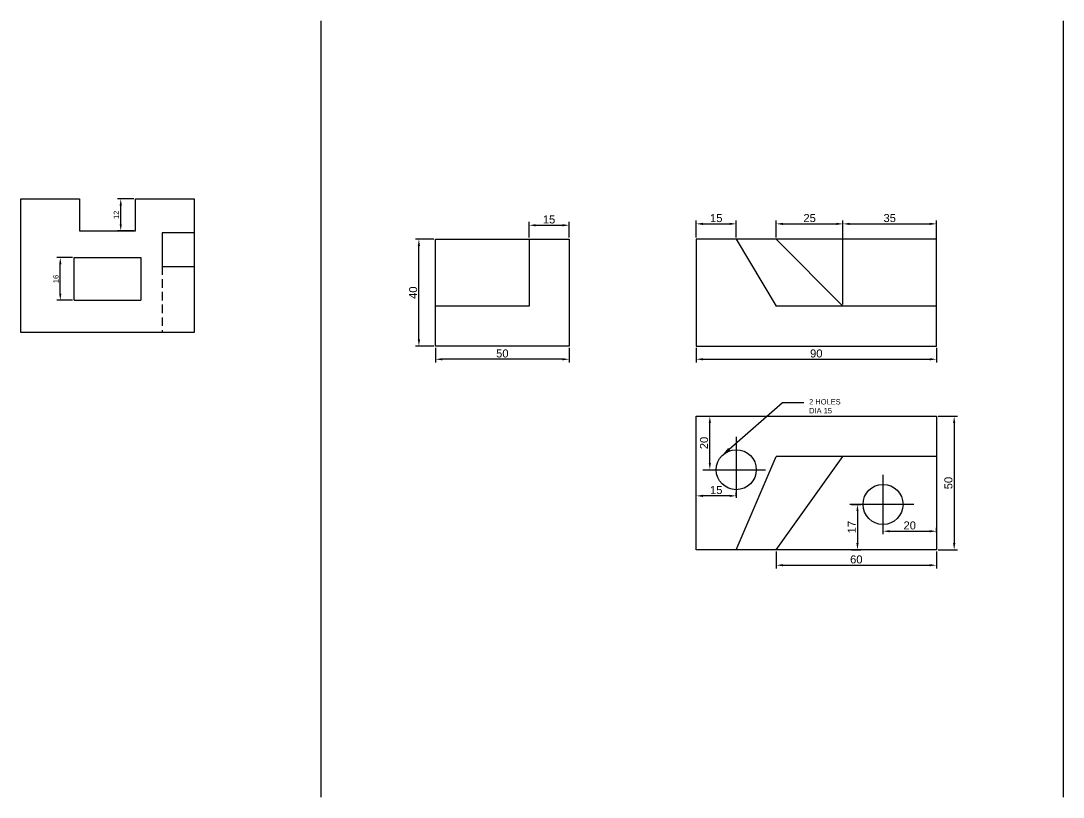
# Model space of a CAD drawing. Header units: millimetres. Extents: x 0 to 8460, y 0 to 1619.
# Drawn here: x 2945.2 to 3335.7, y 1328.3 to 1619.1 of the extents above; entities that cross this region are included whole.
import ezdxf
from ezdxf import colors
from ezdxf.entities.mleader import LeaderData, LeaderLine
from ezdxf.math import Vec2, Vec3

# ---------------------------------------------------------------- set-up
doc = ezdxf.new("R2010")
doc.units = ezdxf.units.MM
doc.linetypes.add('HIDDEN2', pattern=[4.7625, 3.175, -1.5875])
doc.styles.get("Standard").update_dxf_attribs({"font": 'arial.ttf'})
doc.dimstyles.new('Copy of ISO-25 2', dxfattribs={"dimtxt": 3, "dimasz": 2.5, "dimexe": 1.25, "dimexo": 0.625, "dimtad": 1, "dimtxsty": 'Standard', "dimcen": 2.5, "dimadec": 0, "dimazin": 0, "dimtfac": 1, "dimtmove": 0, "dimatfit": 3, "dimfxl": 1, "dimarcsym": 0})
doc.dimstyles.new('ISO-25', dxfattribs={"dimtxt": 2, "dimasz": 2.5, "dimexe": 1.25, "dimexo": 0.625, "dimtad": 1, "dimtxsty": 'Standard', "dimcen": 2.5, "dimadec": 0, "dimazin": 0, "dimtfac": 1, "dimtmove": 0, "dimatfit": 3, "dimfxl": 1, "dimarcsym": 0})

# ---------------------------------------------------------------- blocks, each defined once
blk = doc.blocks.new('*D28')
at = {"color": 0, "lineweight": -2, "transparency": 16777216}
for p, q in [((2964.58, 1530.4), (2958.73, 1530.4)), ((2959.98, 1516.9), (2959.98, 1527.9)), ((2964.58, 1514.4), (2958.73, 1514.4))]:
    blk.add_line(p, q, dxfattribs=at)
at = {"color": 0, "transparency": 16777216}
for points in [[(2959.56, 1527.9), (2960.4, 1527.9), (2959.98, 1530.4)], [(2959.56, 1516.9), (2960.4, 1516.9), (2959.98, 1514.4)]]:
    blk.add_solid(points, dxfattribs=at)
at = {"layer": 'Defpoints', "color": 0, "transparency": 16777216}
for p in [(2959.98, 1530.4), (2965.2, 1530.4), (2965.2, 1514.4)]:
    blk.add_point(p, dxfattribs=at)
at = {"color": 0, "transparency": 16777216, "insert": (2958.33, 1522.4), "char_height": 2, "attachment_point": 5, "rotation": 90}
blk.add_mtext('16', dxfattribs=at)
blk = doc.blocks.new('*D29')
at = {"color": 0, "lineweight": -2, "transparency": 16777216}
for p, q in [((2987.58, 1552.4), (2981.38, 1552.4)), ((2982.63, 1542.9), (2982.63, 1549.9)), ((2987.58, 1540.4), (2981.38, 1540.4))]:
    blk.add_line(p, q, dxfattribs=at)
at = {"color": 0, "transparency": 16777216}
for points in [[(2982.21, 1549.9), (2983.05, 1549.9), (2982.63, 1552.4)], [(2982.21, 1542.9), (2983.05, 1542.9), (2982.63, 1540.4)]]:
    blk.add_solid(points, dxfattribs=at)
at = {"layer": 'Defpoints', "color": 0, "transparency": 16777216}
for p in [(2982.63, 1552.4), (2988.2, 1552.4), (2988.2, 1540.4)]:
    blk.add_point(p, dxfattribs=at)
at = {"color": 0, "transparency": 16777216, "insert": (2981, 1546.4), "char_height": 2, "attachment_point": 5, "rotation": 90}
blk.add_mtext('12', dxfattribs=at)
blk = doc.blocks.new('*D30')
at = {"color": 0, "lineweight": -2, "transparency": 16777216}
for p, q in [((3198.24, 1496.62), (3198.24, 1491.07)), ((3288.24, 1496.62), (3288.24, 1491.07)), ((3200.74, 1492.32), (3285.74, 1492.32))]:
    blk.add_line(p, q, dxfattribs=at)
at = {"color": 0, "transparency": 16777216}
for points in [[(3200.74, 1492.73), (3200.74, 1491.9), (3198.24, 1492.32)], [(3285.74, 1492.73), (3285.74, 1491.9), (3288.24, 1492.32)]]:
    blk.add_solid(points, dxfattribs=at)
at = {"layer": 'Defpoints', "color": 0, "transparency": 16777216}
for p in [(3198.24, 1497.25), (3288.24, 1497.25), (3288.24, 1492.32)]:
    blk.add_point(p, dxfattribs=at)
at = {"color": 0, "transparency": 16777216, "insert": (3243.24, 1494.47), "char_height": 3, "attachment_point": 5}
blk.add_mtext('90', dxfattribs=at)
blk = doc.blocks.new('*D31')
at = {"color": 0, "lineweight": -2, "transparency": 16777216}
for p, q in [((3253.24, 1512.87), (3253.24, 1544.28)), ((3255.74, 1543.03), (3285.74, 1543.03)), ((3288.24, 1512.87), (3288.24, 1544.28))]:
    blk.add_line(p, q, dxfattribs=at)
at = {"color": 0, "transparency": 16777216}
for points in [[(3255.74, 1543.44), (3255.74, 1542.61), (3253.24, 1543.03)], [(3285.74, 1543.44), (3285.74, 1542.61), (3288.24, 1543.03)]]:
    blk.add_solid(points, dxfattribs=at)
at = {"layer": 'Defpoints', "color": 0, "transparency": 16777216}
for p in [(3288.24, 1543.03), (3253.24, 1512.25), (3288.24, 1512.25)]:
    blk.add_point(p, dxfattribs=at)
at = {"color": 0, "transparency": 16777216, "insert": (3270.74, 1545.18), "char_height": 3, "attachment_point": 5}
blk.add_mtext('35', dxfattribs=at)
blk = doc.blocks.new('*D32')
at = {"color": 0, "lineweight": -2, "transparency": 16777216}
for p, q in [((3228.24, 1537.87), (3228.24, 1544.28)), ((3230.74, 1543.03), (3250.74, 1543.03)), ((3253.24, 1537.87), (3253.24, 1544.28))]:
    blk.add_line(p, q, dxfattribs=at)
at = {"color": 0, "transparency": 16777216}
for points in [[(3230.74, 1543.44), (3230.74, 1542.61), (3228.24, 1543.03)], [(3250.74, 1543.44), (3250.74, 1542.61), (3253.24, 1543.03)]]:
    blk.add_solid(points, dxfattribs=at)
at = {"layer": 'Defpoints', "color": 0, "transparency": 16777216}
for p in [(3253.24, 1543.03), (3228.24, 1537.25), (3253.24, 1537.25)]:
    blk.add_point(p, dxfattribs=at)
at = {"color": 0, "transparency": 16777216, "insert": (3240.74, 1545.18), "char_height": 3, "attachment_point": 5}
blk.add_mtext('25', dxfattribs=at)
blk = doc.blocks.new('*D33')
at = {"color": 0, "lineweight": -2, "transparency": 16777216}
for p, q in [((3198.24, 1537.87), (3198.24, 1544.28)), ((3200.74, 1543.03), (3210.74, 1543.03)), ((3213.24, 1537.87), (3213.24, 1544.28))]:
    blk.add_line(p, q, dxfattribs=at)
at = {"color": 0, "transparency": 16777216}
for points in [[(3200.74, 1543.44), (3200.74, 1542.61), (3198.24, 1543.03)], [(3210.74, 1543.44), (3210.74, 1542.61), (3213.24, 1543.03)]]:
    blk.add_solid(points, dxfattribs=at)
at = {"layer": 'Defpoints', "color": 0, "transparency": 16777216}
for p in [(3213.24, 1543.03), (3198.24, 1537.25), (3213.24, 1537.25)]:
    blk.add_point(p, dxfattribs=at)
at = {"color": 0, "transparency": 16777216, "insert": (3205.74, 1545.18), "char_height": 3, "attachment_point": 5}
blk.add_mtext('15', dxfattribs=at)
blk = doc.blocks.new('*D34')
at = {"color": 0, "lineweight": -2, "transparency": 16777216}
for p, q in [((3288.86, 1470.95), (3296.15, 1470.95)), ((3294.9, 1468.45), (3294.9, 1423.45)), ((3288.86, 1420.95), (3296.15, 1420.95))]:
    blk.add_line(p, q, dxfattribs=at)
at = {"color": 0, "transparency": 16777216}
for points in [[(3294.49, 1468.45), (3295.32, 1468.45), (3294.9, 1470.95)], [(3294.49, 1423.45), (3295.32, 1423.45), (3294.9, 1420.95)]]:
    blk.add_solid(points, dxfattribs=at)
at = {"layer": 'Defpoints', "color": 0, "transparency": 16777216}
for p in [(3288.24, 1470.95), (3288.24, 1420.95), (3294.9, 1420.95)]:
    blk.add_point(p, dxfattribs=at)
at = {"color": 0, "transparency": 16777216, "insert": (3292.75, 1445.95), "char_height": 3, "attachment_point": 5, "rotation": 90}
blk.add_mtext('50', dxfattribs=at)
blk = doc.blocks.new('*D35')
at = {"color": 0, "lineweight": -2, "transparency": 16777216}
for p, q in [((3256.46, 1437.95), (3259.91, 1437.95)), ((3258.66, 1435.45), (3258.66, 1423.45)), ((3256.46, 1420.95), (3259.91, 1420.95))]:
    blk.add_line(p, q, dxfattribs=at)
at = {"color": 0, "transparency": 16777216}
for points in [[(3258.25, 1435.45), (3259.08, 1435.45), (3258.66, 1437.95)], [(3258.25, 1423.45), (3259.08, 1423.45), (3258.66, 1420.95)]]:
    blk.add_solid(points, dxfattribs=at)
at = {"layer": 'Defpoints', "color": 0, "transparency": 16777216}
for p in [(3255.84, 1437.95), (3255.84, 1420.95), (3258.66, 1420.95)]:
    blk.add_point(p, dxfattribs=at)
at = {"color": 0, "transparency": 16777216, "insert": (3256.53, 1429.45), "char_height": 3, "attachment_point": 5, "rotation": 90}
blk.add_mtext('17', dxfattribs=at)
blk = doc.blocks.new('*D36')
at = {"color": 0, "lineweight": -2, "transparency": 16777216}
for p, q in [((3268.24, 1427.38), (3268.24, 1429.15)), ((3270.74, 1427.9), (3285.74, 1427.9)), ((3288.24, 1427.38), (3288.24, 1429.15))]:
    blk.add_line(p, q, dxfattribs=at)
at = {"color": 0, "transparency": 16777216}
for points in [[(3270.74, 1428.32), (3270.74, 1427.49), (3268.24, 1427.9)], [(3285.74, 1428.32), (3285.74, 1427.49), (3288.24, 1427.9)]]:
    blk.add_solid(points, dxfattribs=at)
at = {"layer": 'Defpoints', "color": 0, "transparency": 16777216}
for p in [(3268.24, 1426.75), (3288.24, 1427.9), (3288.24, 1426.75)]:
    blk.add_point(p, dxfattribs=at)
at = {"color": 0, "transparency": 16777216, "insert": (3278.24, 1430.06), "char_height": 3, "attachment_point": 5}
blk.add_mtext('20', dxfattribs=at)
blk = doc.blocks.new('*D37')
at = {"color": 0, "lineweight": -2, "transparency": 16777216}
for p, q in [((3201.33, 1470.95), (3204.6, 1470.95)), ((3203.35, 1453.45), (3203.35, 1468.45)), ((3201.33, 1450.95), (3204.6, 1450.95))]:
    blk.add_line(p, q, dxfattribs=at)
at = {"color": 0, "transparency": 16777216}
for points in [[(3202.93, 1468.45), (3203.76, 1468.45), (3203.35, 1470.95)], [(3202.93, 1453.45), (3203.76, 1453.45), (3203.35, 1450.95)]]:
    blk.add_solid(points, dxfattribs=at)
at = {"layer": 'Defpoints', "color": 0, "transparency": 16777216}
for p in [(3200.7, 1470.95), (3203.35, 1470.95), (3200.7, 1450.95)]:
    blk.add_point(p, dxfattribs=at)
at = {"color": 0, "transparency": 16777216, "insert": (3201.19, 1460.95), "char_height": 3, "attachment_point": 5, "rotation": 90}
blk.add_mtext('20', dxfattribs=at)
blk = doc.blocks.new('*D38')
at = {"color": 0, "lineweight": -2, "transparency": 16777216}
for p, q in [((3198.24, 1441.07), (3198.24, 1442.4)), ((3210.74, 1441.15), (3200.74, 1441.15)), ((3213.24, 1441.07), (3213.24, 1442.4))]:
    blk.add_line(p, q, dxfattribs=at)
at = {"color": 0, "transparency": 16777216}
for points in [[(3200.74, 1441.57), (3200.74, 1440.73), (3198.24, 1441.15)], [(3210.74, 1441.57), (3210.74, 1440.73), (3213.24, 1441.15)]]:
    blk.add_solid(points, dxfattribs=at)
at = {"layer": 'Defpoints', "color": 0, "transparency": 16777216}
for p in [(3198.24, 1441.15), (3198.24, 1440.45), (3213.24, 1440.45)]:
    blk.add_point(p, dxfattribs=at)
at = {"color": 0, "transparency": 16777216, "insert": (3205.74, 1443.31), "char_height": 3, "attachment_point": 5}
blk.add_mtext('15', dxfattribs=at)
blk = doc.blocks.new('*D39')
at = {"color": 0, "lineweight": -2, "transparency": 16777216}
for p, q in [((3100.61, 1496.62), (3100.61, 1491.07)), ((3150.61, 1496.62), (3150.61, 1491.07)), ((3148.11, 1492.32), (3103.11, 1492.32))]:
    blk.add_line(p, q, dxfattribs=at)
at = {"color": 0, "transparency": 16777216}
for points in [[(3103.11, 1492.73), (3103.11, 1491.9), (3100.61, 1492.32)], [(3148.11, 1492.73), (3148.11, 1491.9), (3150.61, 1492.32)]]:
    blk.add_solid(points, dxfattribs=at)
at = {"layer": 'Defpoints', "color": 0, "transparency": 16777216}
for p in [(3100.61, 1497.25), (3150.61, 1497.25), (3100.61, 1492.32)]:
    blk.add_point(p, dxfattribs=at)
at = {"color": 0, "transparency": 16777216, "insert": (3125.61, 1494.47), "char_height": 3, "attachment_point": 5}
blk.add_mtext('50', dxfattribs=at)
blk = doc.blocks.new('*D40')
at = {"color": 0, "lineweight": -2, "transparency": 16777216}
for p, q in [((3099.98, 1537.25), (3093.1, 1537.25)), ((3094.35, 1499.75), (3094.35, 1534.75)), ((3099.98, 1497.25), (3093.1, 1497.25))]:
    blk.add_line(p, q, dxfattribs=at)
at = {"color": 0, "transparency": 16777216}
for points in [[(3093.93, 1534.75), (3094.76, 1534.75), (3094.35, 1537.25)], [(3093.93, 1499.75), (3094.76, 1499.75), (3094.35, 1497.25)]]:
    blk.add_solid(points, dxfattribs=at)
at = {"layer": 'Defpoints', "color": 0, "transparency": 16777216}
for p in [(3094.35, 1537.25), (3100.61, 1537.25), (3100.61, 1497.25)]:
    blk.add_point(p, dxfattribs=at)
at = {"color": 0, "transparency": 16777216, "insert": (3092.19, 1517.25), "char_height": 3, "attachment_point": 5, "rotation": 90}
blk.add_mtext('40', dxfattribs=at)
blk = doc.blocks.new('*D41')
at = {"color": 0, "lineweight": -2, "transparency": 16777216}
for p, q in [((3135.61, 1537.87), (3135.61, 1543.76)), ((3150.61, 1537.87), (3150.61, 1543.76)), ((3138.11, 1542.51), (3148.11, 1542.51))]:
    blk.add_line(p, q, dxfattribs=at)
at = {"color": 0, "transparency": 16777216}
for points in [[(3138.11, 1542.92), (3138.11, 1542.09), (3135.61, 1542.51)], [(3148.11, 1542.92), (3148.11, 1542.09), (3150.61, 1542.51)]]:
    blk.add_solid(points, dxfattribs=at)
at = {"layer": 'Defpoints', "color": 0, "transparency": 16777216}
for p in [(3150.61, 1542.51), (3135.61, 1537.25), (3150.61, 1537.25)]:
    blk.add_point(p, dxfattribs=at)
at = {"color": 0, "transparency": 16777216, "insert": (3143.11, 1544.66), "char_height": 3, "attachment_point": 5}
blk.add_mtext('15', dxfattribs=at)
blk = doc.blocks.new('*D42')
at = {"color": 0, "lineweight": -2, "transparency": 16777216}
for p, q in [((3228.24, 1420.32), (3228.24, 1413.92)), ((3288.24, 1420.32), (3288.24, 1413.92)), ((3230.74, 1415.17), (3285.74, 1415.17))]:
    blk.add_line(p, q, dxfattribs=at)
at = {"color": 0, "transparency": 16777216}
for points in [[(3230.74, 1415.59), (3230.74, 1414.76), (3228.24, 1415.17)], [(3285.74, 1415.59), (3285.74, 1414.76), (3288.24, 1415.17)]]:
    blk.add_solid(points, dxfattribs=at)
at = {"layer": 'Defpoints', "color": 0, "transparency": 16777216}
for p in [(3228.24, 1420.95), (3288.24, 1420.95), (3288.24, 1415.17)]:
    blk.add_point(p, dxfattribs=at)
at = {"color": 0, "transparency": 16777216, "insert": (3258.24, 1417.33), "char_height": 3, "attachment_point": 5}
blk.add_mtext('60', dxfattribs=at)

msp = doc.modelspace()

# ---------------------------------------------------------------- linework, layer by layer
for p, q in [((3057.596, 1619.069), (3057.596, 1328.3)), ((3335.73, 1619.069), (3335.73, 1328.3)), ((2945.202, 1502.397), (2945.202, 1552.397)), ((2945.202, 1552.397), (2967.202, 1552.397)), ((2967.202, 1552.397), (2967.202, 1540.397)), ((2988.202, 1540.397), (2988.202, 1552.397)), ((2988.202, 1552.397), (3010.202, 1552.397)), ((3010.202, 1552.397), (3010.202, 1502.397)), ((2967.202, 1540.397), (2988.202, 1540.397)), ((3010.202, 1539.73), (2998.202, 1539.73)), ((2998.202, 1539.73), (2998.202, 1527.064)), ((3100.608, 1497.249), (3100.608, 1537.249)), ((3100.608, 1537.249), (3150.608, 1537.249)), ((3135.608, 1537.249), (3135.608, 1512.249)), ((3150.608, 1537.249), (3150.608, 1497.249)), ((3288.239, 1537.249), (3198.239, 1537.249)), ((3198.239, 1537.249), (3198.239, 1497.249)), ((3213.239, 1537.249), (3228.239, 1512.249)), ((3228.239, 1537.249), (3253.239, 1512.249)), ((3288.239, 1497.249), (3288.239, 1537.249)), ((2965.202, 1514.397), (2965.202, 1530.397)), ((2965.202, 1530.397), (2990.202, 1530.397)), ((2990.202, 1530.397), (2990.202, 1514.397)), ((2998.202, 1527.064), (3010.202, 1527.064)), ((2965.202, 1514.397), (2990.202, 1514.397)), ((3135.608, 1512.249), (3100.608, 1512.249)), ((3288.239, 1512.249), (3228.239, 1512.249)), ((3010.202, 1502.397), (2945.202, 1502.397)), ((3150.608, 1497.249), (3100.608, 1497.249)), ((3198.239, 1497.249), (3288.239, 1497.249)), ((3198.239, 1470.946), (3288.239, 1470.946)), ((3198.239, 1420.946), (3198.239, 1470.946)), ((3288.239, 1470.946), (3288.239, 1420.946)), ((3213.239, 1463.234), (3213.239, 1440.447)), ((3213.239, 1420.946), (3228.239, 1455.946)), ((3288.239, 1455.946), (3228.239, 1455.946)), ((3228.239, 1420.946), (3253.239, 1455.946)), ((3200.705, 1450.946), (3224.256, 1450.946)), ((3268.239, 1426.754), (3268.239, 1449.005)), ((3279.816, 1437.946), (3255.836, 1437.946)), ((3288.239, 1420.946), (3198.239, 1420.946))]:
    msp.add_line(p, q)
at = {"linetype": 'HIDDEN2'}
msp.add_line((2998.202, 1527.064), (2998.202, 1502.397), dxfattribs=at)
for centre in [(3213.239, 1450.946), (3268.239, 1437.946)]:
    msp.add_circle(centre, 7.5)

# ---------------------------------------------------------------- dimensions: what is measured, and where the dimension line sits
for base, p1, p2, dimstyle, picture, middle in [((2982.631, 1552.397), (2988.202, 1540.397), (2988.202, 1552.397), 'ISO-25', '*D29', (2981.002, 1546.397)), ((3094.348, 1537.249), (3100.608, 1497.249), (3100.608, 1537.249), 'Copy of ISO-25 2', '*D40', (3092.192, 1517.249)), ((2959.98, 1530.397), (2965.202, 1514.397), (2965.202, 1530.397), 'ISO-25', '*D28', (2958.333, 1522.397)), ((3203.348, 1470.946), (3200.705, 1450.946), (3200.705, 1470.946), 'Copy of ISO-25 2', '*D37', (3201.191, 1460.946)), ((3294.904, 1420.946), (3288.239, 1470.946), (3288.239, 1420.946), 'Copy of ISO-25 2', '*D34', (3292.747, 1445.946)), ((3258.663, 1420.946), (3255.836, 1437.946), (3255.836, 1420.946), 'Copy of ISO-25 2', '*D35', (3256.532, 1429.446))]:
    dim = msp.add_linear_dim(base=base, p1=p1, p2=p2, angle=90, dimstyle=dimstyle)
    dim.commit()
    dim.dimension.update_dxf_attribs({"geometry": picture, "text_midpoint": middle})
for base, p1, p2, picture, middle in [((3150.608, 1542.507), (3135.608, 1537.249), (3150.608, 1537.249), '*D41', (3143.108, 1544.663)), ((3213.239, 1543.025), (3198.239, 1537.249), (3213.239, 1537.249), '*D33', (3205.739, 1545.182)), ((3253.239, 1543.025), (3228.239, 1537.249), (3253.239, 1537.249), '*D32', (3240.739, 1545.182)), ((3288.239, 1543.025), (3253.239, 1512.249), (3288.239, 1512.249), '*D31', (3270.739, 1545.183)), ((3100.608, 1492.317), (3150.608, 1497.249), (3100.608, 1497.249), '*D39', (3125.608, 1494.474)), ((3288.239, 1492.317), (3198.239, 1497.249), (3288.239, 1497.249), '*D30', (3243.239, 1494.474)), ((3198.239, 1441.148), (3213.239, 1440.447), (3198.239, 1440.447), '*D38', (3205.739, 1443.305)), ((3288.239, 1427.903), (3268.239, 1426.754), (3288.239, 1426.754), '*D36', (3278.239, 1430.059)), ((3288.239, 1415.174), (3228.239, 1420.946), (3288.239, 1420.946), '*D42', (3258.239, 1417.331))]:
    dim = msp.add_linear_dim(base=base, p1=p1, p2=p2, dimstyle='Copy of ISO-25 2')
    dim.commit()
    dim.dimension.update_dxf_attribs({"geometry": picture, "text_midpoint": middle})

# ---------------------------------------------------------------- leaders
ml = msp.add_multileader_mtext('Standard')
ml.set_content('{\\H0.8x;2 HOLES\\PDIA 15}', color=256)
ml.set_leader_properties()
ml.build(insert=Vec2(0, 0))
ctx = ml.context
ctx.base_point, ctx.char_height, ctx.plane_origin = Vec3(3238.564, 1476.117), 2.5, Vec3(3218.829, 1455.946)
notes = []
notes.append((ctx, [(0, (1, 1, 0), (3230.564, 1476.117), (1, 0), 8, [(0, [(3207.649, 1455.946)], 0, [])])]))
ctx.mtext.insert, ctx.mtext.width, ctx.mtext.flow_direction = Vec3(3240.564, 1477.384), 19.43997, 5
for ctx, leaders in notes:
    for number, flags, end, landing, length, lines in leaders:
        leader = LeaderData()
        leader.index, (leader.has_last_leader_line, leader.has_dogleg_vector, leader.attachment_direction) = number, flags
        leader.last_leader_point, leader.dogleg_vector, leader.dogleg_length = Vec3(end), Vec3(landing), length
        for number, points, colour, breaks in lines:
            line = LeaderLine()
            line.index, line.vertices, line.color, line.breaks = number, Vec3.list(points), colors.encode_raw_color(colour), breaks
            leader.lines.append(line)
        ctx.leaders.append(leader)

doc.saveas('drawing.dxf')
